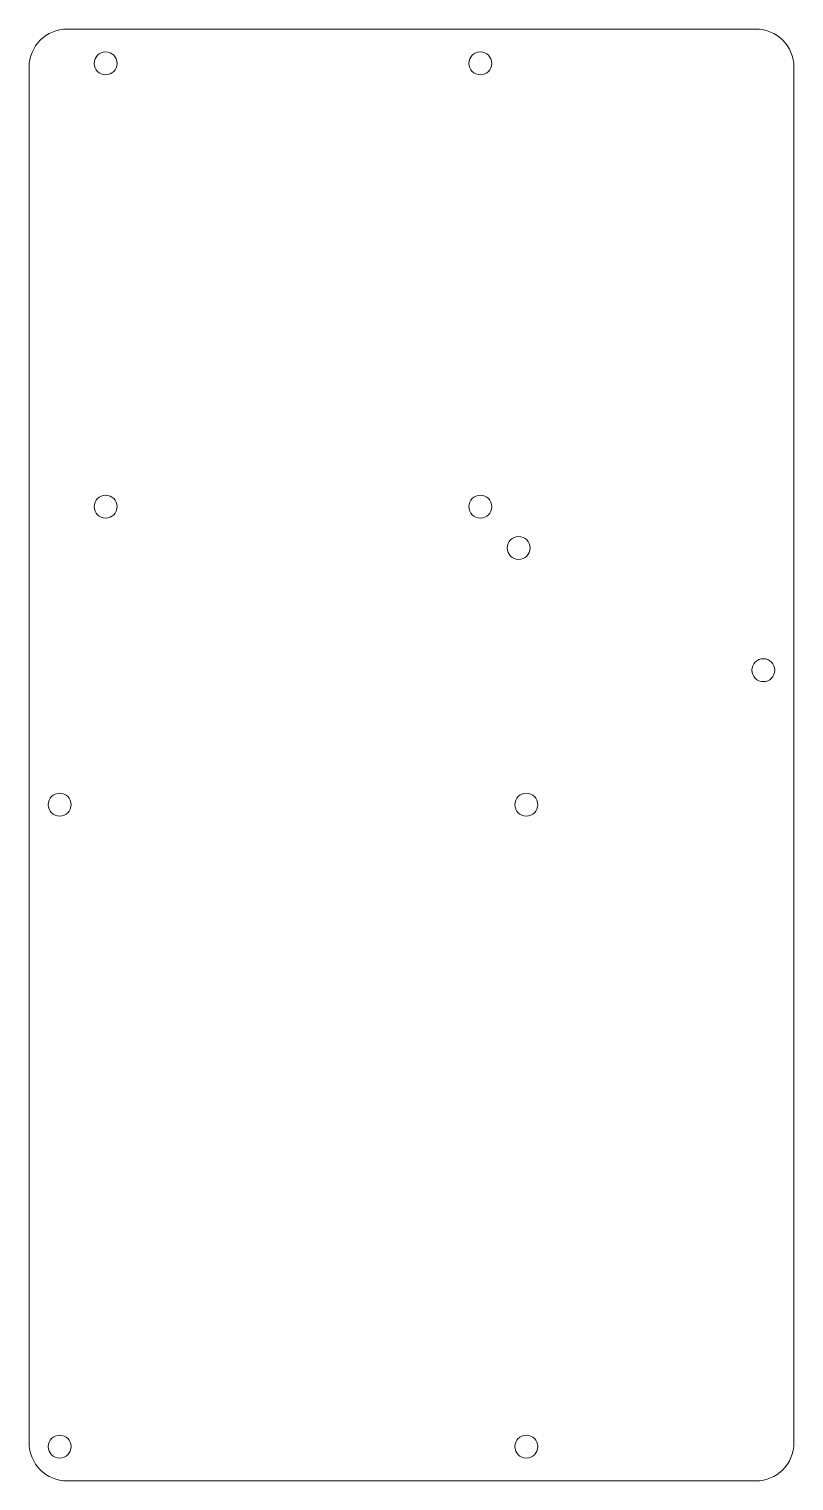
# Model space of a CAD drawing. Header units: millimetres. Extents: x 58 to 158, y 45 to 235.
import ezdxf

# ---------------------------------------------------------------- set-up
doc = ezdxf.new("R2010")
doc.units = ezdxf.units.MM
doc.header["$MEASUREMENT"] = 0
doc.layers.add('Layer 2', color=7, linetype='Continuous', lineweight=0)

msp = doc.modelspace()

# ---------------------------------------------------------------- linework, layer by layer
at = {"layer": 'Layer 2', "color": 18, "lineweight": 9, "true_color": 0x000000}
for centre in [(68.13, 230.2), (117.13, 230.2), (68.13, 172.2), (117.13, 172.2), (122.13, 166.8), (154.13, 150.8), (62.13, 133.2), (123.13, 133.2), (62.13, 49.2), (123.13, 49.2)]:
    msp.add_circle(centre, 1.5, dxfattribs=at)
msp.add_open_spline([(158.13, 229.7), (158.13, 229.7), (158.13, 49.7), (158.13, 49.7), (158.13, 46.94), (155.89, 44.7), (153.13, 44.7), (153.13, 44.7), (63.13, 44.7), (63.13, 44.7), (60.36, 44.7), (58.13, 46.94), (58.13, 49.7), (58.13, 49.7), (58.13, 229.7), (58.13, 229.7), (58.13, 232.46), (60.36, 234.7), (63.13, 234.7), (63.13, 234.7), (153.13, 234.7), (153.13, 234.7), (155.89, 234.7), (158.13, 232.46), (158.13, 229.7)], degree=3, knots=[0, 0, 0, 0, 1, 1, 1, 2, 2, 2, 3, 3, 3, 4, 4, 4, 5, 5, 5, 6, 6, 6, 7, 7, 7, 8, 8, 8, 8], dxfattribs=at)

doc.saveas('drawing.dxf')
